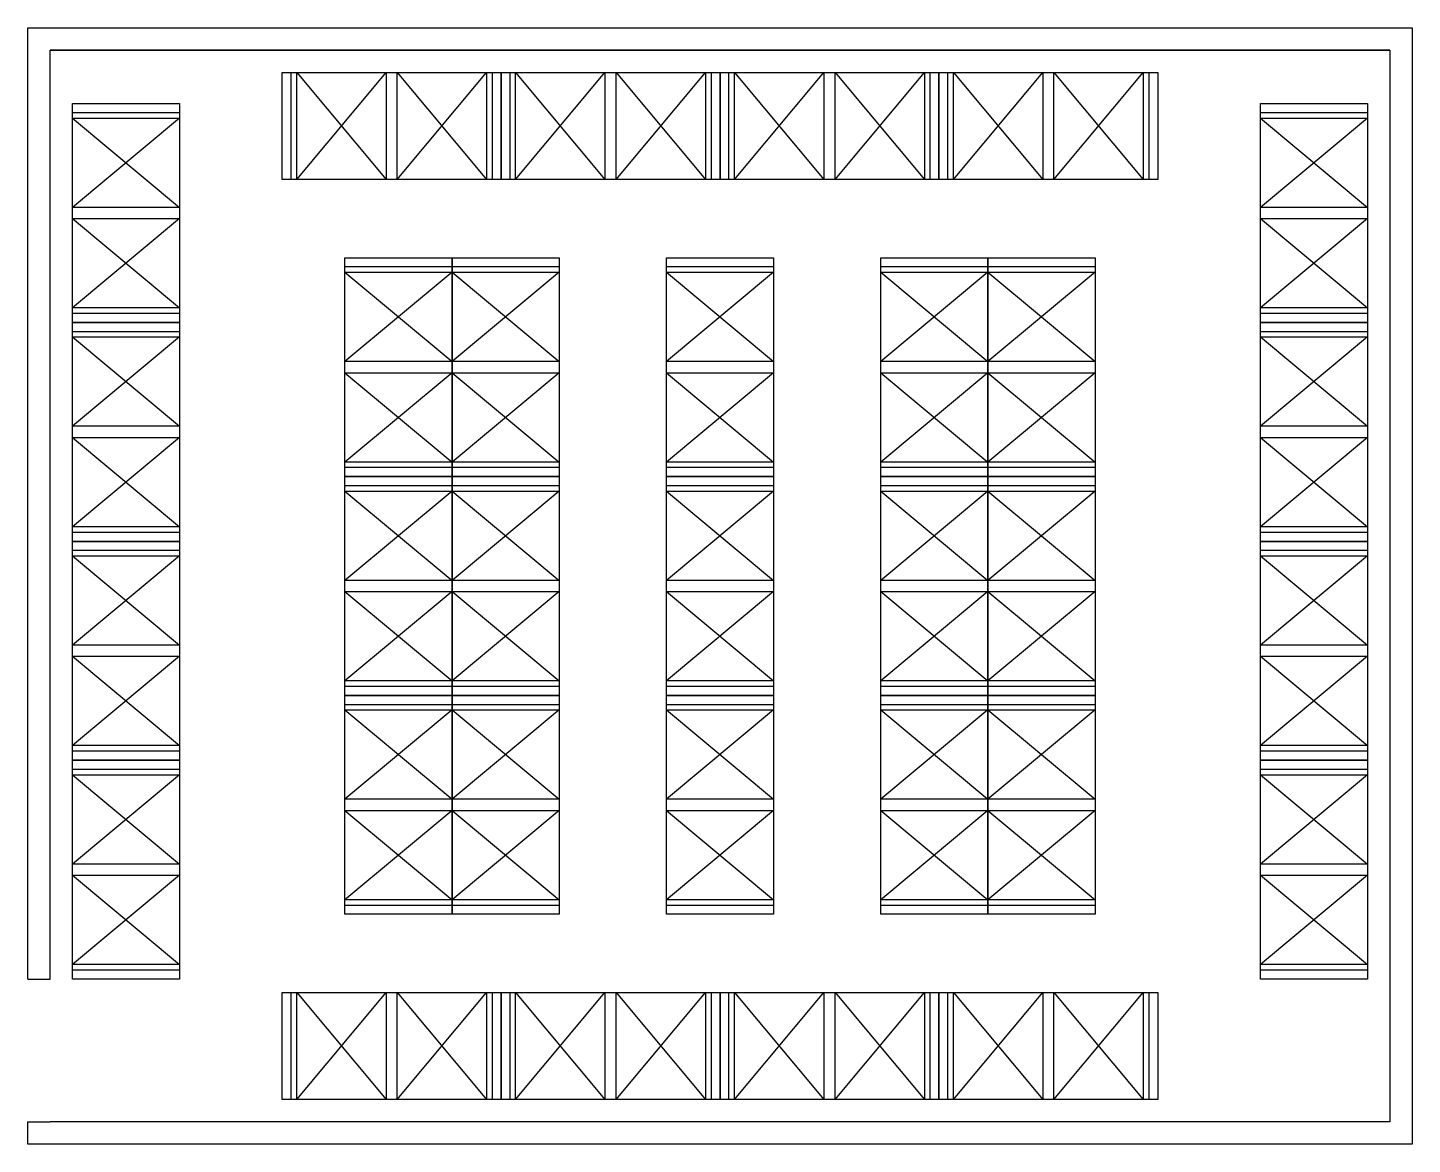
# Model space of a CAD drawing. Header units: inches. Extents: x 1854 to 2474, y 1718 to 2218.
import ezdxf

# ---------------------------------------------------------------- set-up
doc = ezdxf.new("R2010")
doc.units = ezdxf.units.IN
doc.header["$LTSCALE"] = 0.03937
doc.header["$MEASUREMENT"] = 0
doc.layers.add('Warehouse Walls', color=7, linetype='Continuous')

# ---------------------------------------------------------------- blocks, each defined once
blk = doc.blocks.new('Warehouse Wall')
for p, q in [((1854.11, 1791.93), (1854.11, 2217.93)), ((1854.11, 2217.93), (2474.11, 2217.93)), ((2474.11, 2217.93), (2474.11, 1717.93)), ((1864.11, 1791.93), (1864.11, 2207.93)), ((1864.11, 2207.93), (2464.11, 2207.93)), ((2464.11, 2207.93), (2464.11, 1727.93)), ((1854.11, 1791.93), (1864.11, 1791.93)), ((1854.11, 1717.93), (1854.11, 1727.93)), ((1854.11, 1727.93), (1864.11, 1727.93)), ((2164.11, 1727.93), (1864.11, 1727.93)), ((2464.11, 1727.93), (2164.11, 1727.93)), ((1864.11, 1717.93), (1854.11, 1717.93)), ((2164.11, 1717.93), (1864.11, 1717.93)), ((2474.11, 1717.93), (2164.11, 1717.93))]:
    blk.add_line(p, q)
blk = doc.blocks.new('Double Pallet Rack')
for p, q in [((1620.97, 1977.41), (1620.97, 1981.41)), ((1620.97, 1981.41), (1668.97, 1981.41)), ((1668.97, 1981.41), (1668.97, 1977.41)), ((1620.97, 1977.41), (1668.97, 1977.41)), ((1620.97, 1887.41), (1620.97, 1977.41)), ((1668.97, 1977.41), (1668.97, 1887.41)), ((1668.97, 1887.41), (1620.97, 1887.41)), ((1620.97, 1883.41), (1620.97, 1887.41)), ((1668.97, 1887.41), (1668.97, 1883.41)), ((1668.97, 1883.41), (1620.97, 1883.41))]:
    blk.add_line(p, q)
blk = doc.blocks.new('Bigger Pallet')
at = {"layer": 'Warehouse Walls'}
for p, q in [((1943.38, 2076.48), (1991.38, 2076.48)), ((1943.38, 2036.48), (1943.38, 2076.48)), ((1943.38, 2076.48), (1991.38, 2036.48)), ((1991.38, 2076.48), (1943.38, 2036.48)), ((1991.38, 2076.48), (1991.38, 2036.48)), ((1991.38, 2036.48), (1943.38, 2036.48))]:
    blk.add_line(p, q, dxfattribs=at)

msp = doc.modelspace()

# ---------------------------------------------------------------- linework, layer by layer
msp.add_line((2464.11, 2207.93), (2464.11, 2207.93))
at = {"layer": 'Warehouse Walls'}
for p, q in [((1864.11, 2207.93), (2464.11, 2207.93)), ((2464.11, 2207.93), (1864.11, 2207.93)), ((1864.11, 2207.93), (1864.11, 2207.93))]:
    msp.add_line(p, q, dxfattribs=at)

# ---------------------------------------------------------------- block references
at = {"rotation": 270}
for p in [(84.7, 3818.9), (182.7, 3818.9), (280.7, 3818.9), (378.7, 3818.9), (84.7, 3406.9), (182.7, 3406.9), (280.7, 3406.9), (378.7, 3406.9)]:
    msp.add_blockref('Double Pallet Rack', p, dxfattribs=at)
for p in [(253.14, 202.52), (785.14, 202.52), (375.14, 133.52), (423.14, 133.52), (423.14, 133.52), (519.14, 133.52), (519.14, 133.52), (615.14, 133.52), (615.14, 133.52), (663.14, 133.52), (663.14, 133.52), (253.14, 104.52), (785.14, 104.52), (375.14, 35.52), (375.14, 35.52), (423.14, 35.52), (423.14, 35.52), (423.14, 35.52), (519.14, 35.52), (519.14, 35.52), (519.14, 35.52), (615.14, 35.52), (615.14, 35.52), (615.14, 35.52), (663.14, 35.52), (663.14, 35.52), (663.14, 35.52), (253.14, 6.52), (785.14, 6.52), (375.14, -62.48), (375.14, -62.48), (423.14, -62.48), (423.14, -62.48), (423.14, -62.48), (519.14, -62.48), (519.14, -62.48), (519.14, -62.48), (615.14, -62.48), (615.14, -62.48), (615.14, -62.48), (663.14, -62.48), (663.14, -62.48), (663.14, -62.48), (253.14, -91.48), (785.14, -91.48)]:
    msp.add_blockref('Double Pallet Rack', p)
at = {"layer": 'Warehouse Walls'}
for name, p in [('Warehouse Wall', (0, 0)), ('Bigger Pallet', (-69.27, 100.96)), ('Bigger Pallet', (462.73, 100.96)), ('Bigger Pallet', (-69.27, 55.96)), ('Bigger Pallet', (462.73, 55.96)), ('Bigger Pallet', (52.73, 31.95)), ('Bigger Pallet', (100.73, 31.95)), ('Bigger Pallet', (196.73, 31.95)), ('Bigger Pallet', (292.73, 31.95)), ('Bigger Pallet', (340.73, 31.95)), ('Bigger Pallet', (-69.27, 2.96)), ('Bigger Pallet', (462.73, 2.96)), ('Bigger Pallet', (52.73, -13.05)), ('Bigger Pallet', (100.73, -13.05)), ('Bigger Pallet', (196.73, -13.05)), ('Bigger Pallet', (292.73, -13.05)), ('Bigger Pallet', (340.73, -13.05)), ('Bigger Pallet', (-69.27, -42.04)), ('Bigger Pallet', (462.73, -42.04)), ('Bigger Pallet', (52.73, -66.05)), ('Bigger Pallet', (100.73, -66.05)), ('Bigger Pallet', (196.73, -66.05)), ('Bigger Pallet', (292.73, -66.05)), ('Bigger Pallet', (340.73, -66.05)), ('Bigger Pallet', (-69.27, -95.04)), ('Bigger Pallet', (462.73, -95.04)), ('Bigger Pallet', (52.73, -111.05)), ('Bigger Pallet', (100.73, -111.05)), ('Bigger Pallet', (196.73, -111.05)), ('Bigger Pallet', (292.73, -111.05)), ('Bigger Pallet', (340.73, -111.05)), ('Bigger Pallet', (-69.27, -140.04)), ('Bigger Pallet', (462.73, -140.04)), ('Bigger Pallet', (52.73, -164.05)), ('Bigger Pallet', (100.73, -164.05)), ('Bigger Pallet', (196.73, -164.05)), ('Bigger Pallet', (292.73, -164.05)), ('Bigger Pallet', (340.73, -164.05)), ('Bigger Pallet', (-69.27, -193.04)), ('Bigger Pallet', (462.73, -193.04)), ('Bigger Pallet', (52.73, -209.05)), ('Bigger Pallet', (100.73, -209.05)), ('Bigger Pallet', (196.73, -209.05)), ('Bigger Pallet', (292.73, -209.05)), ('Bigger Pallet', (340.73, -209.05)), ('Bigger Pallet', (-69.27, -238.04)), ('Bigger Pallet', (462.73, -238.04))]:
    msp.add_blockref(name, p, dxfattribs=at)
at = {"layer": 'Warehouse Walls', "rotation": 90}
for p in [(4051.09, 206.56), (4096.09, 206.56), (4149.09, 206.56), (4194.09, 206.56), (4247.09, 206.56), (4292.09, 206.56), (4345.09, 206.56), (4390.09, 206.56), (4051.09, -205.44), (4096.09, -205.44), (4149.09, -205.44), (4194.09, -205.44), (4247.09, -205.44), (4292.09, -205.44), (4345.09, -205.44), (4390.09, -205.44)]:
    msp.add_blockref('Bigger Pallet', p, dxfattribs=at)

doc.saveas('drawing.dxf')
